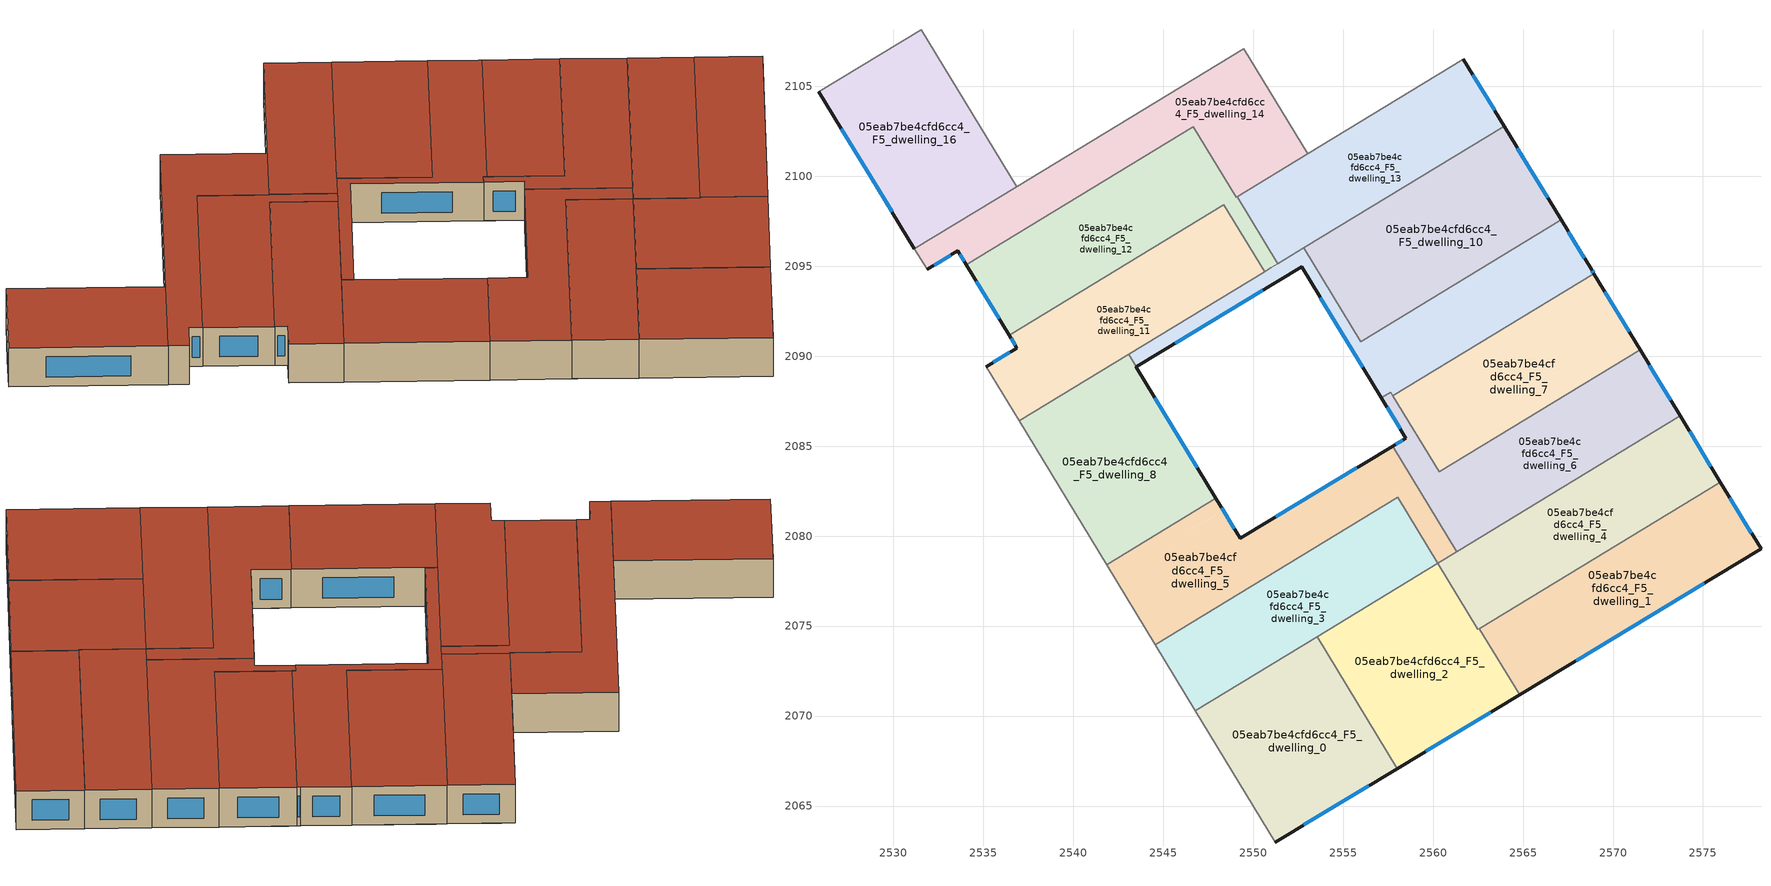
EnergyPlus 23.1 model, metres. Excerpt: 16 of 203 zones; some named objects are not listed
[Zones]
05eab7be4cfd6cc4_F5_dwelling_0
 floor to 05eab7be4cfd6cc4_F4_dwelling_0 (EU_floor_Construction): 2553.68,2074.19 2558,2067.08 2551.22,2062.99 2546.91,2070.08 z15
 floor to 05eab7be4cfd6cc4_F4_dwelling_3 (EU_floor_Construction): 2553.55,2074.41 2553.68,2074.19 2546.91,2070.08 2546.78,2070.29 z15
 wall outside (EU_wall_Construction): 2551.22,2062.99 2558.01,2067.08 z15:18
 wall to 05eab7be4cfd6cc4_F5_dwelling_2 (EU_wall_Construction): 2558.01,2067.08 2553.55,2074.41 z15:18
 wall adiabatic (EU_wall_Construction): 2546.78,2070.29 2551.22,2062.99 z15:18
 wall to 05eab7be4cfd6cc4_F5_dwelling_3 (EU_wall_Construction): 2553.55,2074.41 2546.78,2070.29 z15:18
 window (EU_Window_Construction): 2552.82,2063.95 2556.41,2066.12 z15.7:17.3
 roof outside (EU_roof_Construction): 2558.01,2067.08 2553.55,2074.41 2546.78,2070.29 2551.22,2062.99 z18
05eab7be4cfd6cc4_F5_dwelling_1
 floor to 05eab7be4cfd6cc4_F4_dwelling_4 (EU_floor_Construction): 2575.96,2083.01 2576.03,2082.9 2562.63,2074.75 2562.57,2074.86 z15
 floor adiabatic (EU_floor_Construction): 2576.03,2082.9 2575.97,2083.01 2578.22,2079.29 2564.8,2071.18 2562.63,2074.75 z15
 wall outside (EU_wall_Construction): 2564.8,2071.18 2578.22,2079.29 2575.97,2083.01 z15:18
 wall to 05eab7be4cfd6cc4_F5_dwelling_2 (EU_wall_Construction): 2562.57,2074.86 2564.8,2071.18 z15:18
 wall to 05eab7be4cfd6cc4_F5_dwelling_4 (EU_wall_Construction): 2575.97,2083.01 2562.57,2074.86 z15:18
 window (EU_Window_Construction): 2567.96,2073.09 2575.07,2077.39 / 2577.69,2080.16 2576.5,2082.13 z15.7:17.3
 roof outside (EU_roof_Construction): 2578.22,2079.29 2575.97,2083.01 2562.57,2074.86 2564.8,2071.18 z18
05eab7be4cfd6cc4_F5_dwelling_10
 floor to 05eab7be4cfd6cc4_F4_dwelling_13 (EU_floor_Construction): 2563.94,2102.79 2564.3,2102.2 2553.17,2095.43 2552.81,2096.02 z15
 floor to 05eab7be4cfd6cc4_F4_dwelling_9 (EU_floor_Construction): 2553.78,2095.8 2556.59,2091.19 2555.97,2090.81 2553.17,2095.43 z15
 floor adiabatic (EU_floor_Construction): 2564.3,2102.2 2567.11,2097.58 2556.59,2091.19 2553.78,2095.8 2553.17,2095.43 z15
 wall outside (EU_wall_Construction): 2567.11,2097.58 2563.94,2102.79 z15:18
 wall to 05eab7be4cfd6cc4_F5_dwelling_9 (EU_wall_Construction): 2552.81,2096.02 2555.97,2090.81 2567.11,2097.58 z15:18
 wall to 05eab7be4cfd6cc4_F5_dwelling_13 (EU_wall_Construction): 2563.94,2102.79 2552.81,2096.02 z15:18
 window (EU_Window_Construction): 2566.36,2098.81 2564.69,2101.57 z15.7:17.3
 roof outside (EU_roof_Construction): 2567.11,2097.58 2563.94,2102.79 2552.81,2096.02 2555.97,2090.81 z18
05eab7be4cfd6cc4_F5_dwelling_11
 floor to 05eab7be4cfd6cc4_F4_dwelling_11 (EU_floor_Construction): 2548.66,2097.57 2550.47,2094.6 2536.99,2086.4 2535.18,2089.38 z15
 floor to 05eab7be4cfd6cc4_F4_dwelling_12 (EU_floor_Construction): 2548.66,2097.57 2535.18,2089.38 2535.16,2089.42 2536.87,2090.45 2536.44,2091.16 2548.37,2098.42 2550.63,2094.7 2550.47,2094.6 z15
 wall outside (EU_wall_Construction): 2536.44,2091.16 2536.87,2090.45 2535.16,2089.42 z15:18
 wall to 05eab7be4cfd6cc4_F5_dwelling_12 (EU_wall_Construction): 2550.63,2094.7 2548.37,2098.42 2536.44,2091.16 z15:18
 wall adiabatic (EU_wall_Construction): 2535.16,2089.42 2536.99,2086.4 z15:18
 wall to 05eab7be4cfd6cc4_F5_dwelling_9 (EU_wall_Construction): 2543.08,2090.11 2550.63,2094.7 z15:18
 wall to 05eab7be4cfd6cc4_F5_dwelling_8 (EU_wall_Construction): 2536.99,2086.4 2543.08,2090.11 z15:18
 window (EU_Window_Construction): 2536.47,2090.21 2535.56,2089.66 / 2536.54,2091 2536.77,2090.62 z15.7:17.3
 roof outside (EU_roof_Construction): 2550.63,2094.7 2548.37,2098.42 2536.44,2091.16 2536.87,2090.45 2535.16,2089.42 2536.99,2086.4 z18
05eab7be4cfd6cc4_F5_dwelling_12
 floor to 05eab7be4cfd6cc4_F4_dwelling_12 (EU_floor_Construction): 2547.19,2101.89 2549.51,2098.09 2549.56,2098.12 2551.37,2095.15 2550.98,2094.91 2550.63,2094.7 2548.37,2098.42 2536.44,2091.16 2534.58,2094.22 z15
 floor to 05eab7be4cfd6cc4_F4_dwelling_15 (EU_floor_Construction): 2543.95,2101.1 2544.48,2100.24 2534.58,2094.22 2534.05,2095.09 z15
 floor to 05eab7be4cfd6cc4_F4_dwelling_14 (EU_floor_Construction): 2547.19,2101.89 2544.48,2100.24 2543.95,2101.1 2546.67,2102.76 2549.06,2098.84 2549.11,2098.87 2549.56,2098.12 2549.51,2098.09 z15
 wall outside (EU_wall_Construction): 2534.05,2095.09 2536.44,2091.16 z15:18
 wall to 05eab7be4cfd6cc4_F5_dwelling_14 (EU_wall_Construction): 2549.11,2098.87 2549.06,2098.84 2546.67,2102.76 2534.05,2095.09 z15:18
 wall to 05eab7be4cfd6cc4_F5_dwelling_13 (EU_wall_Construction): 2551.37,2095.15 2549.11,2098.87 z15:18
 wall to 05eab7be4cfd6cc4_F5_dwelling_9 (EU_wall_Construction): 2550.63,2094.7 2550.98,2094.91 2551.37,2095.15 z15:18
 window (EU_Window_Construction): 2534.61,2094.17 2535.88,2092.08 z15.7:17.3
 roof outside (EU_roof_Construction): 2550.63,2094.7 2550.98,2094.91 2551.37,2095.15 2549.11,2098.87 2549.06,2098.84 2546.67,2102.76 2534.05,2095.09 2536.44,2091.16 2548.37,2098.42 z18
05eab7be4cfd6cc4_F5_dwelling_13
 floor to 05eab7be4cfd6cc4_F4_dwelling_13 (EU_floor_Construction): 2562.14,2105.76 2563.94,2102.79 2551.42,2095.18 2549.61,2098.15 z15
 floor to 05eab7be4cfd6cc4_F4_dwelling_14 (EU_floor_Construction): 2554.6,2102.2 2555.05,2101.46 2549.56,2098.12 2549.11,2098.87 z15
 floor to 05eab7be4cfd6cc4_F4_dwelling_12 (EU_floor_Construction): 2549.61,2098.15 2551.42,2095.18 2551.37,2095.15 2549.56,2098.12 z15
 floor adiabatic (EU_floor_Construction): 2562.14,2105.76 2555.05,2101.46 2554.6,2102.2 2561.68,2106.51 2563.94,2102.79 z15
 wall outside (EU_wall_Construction): 2563.94,2102.79 2561.68,2106.51 z15:18
 wall to 05eab7be4cfd6cc4_F5_dwelling_15 (EU_wall_Construction): 2561.68,2106.51 2553.03,2101.25 z15:18
 wall to 05eab7be4cfd6cc4_F5_dwelling_14 (EU_wall_Construction): 2553.03,2101.25 2549.11,2098.87 z15:18
 wall to 05eab7be4cfd6cc4_F5_dwelling_9 (EU_wall_Construction): 2551.37,2095.15 2552.81,2096.02 z15:18
 window (EU_Window_Construction): 2563.41,2103.67 2562.21,2105.64 z15.7:17.3
 roof outside (EU_roof_Construction): 2563.94,2102.79 2561.68,2106.51 2549.11,2098.87 2551.37,2095.15 z18
05eab7be4cfd6cc4_F5_dwelling_14
 floor to 05eab7be4cfd6cc4_F4_dwelling_14 (EU_floor_Construction): 2549.47,2107.1 2553.03,2101.25 2549.06,2098.84 2546.67,2102.76 2543.95,2101.1 2542.78,2103.03 z15
 floor to 05eab7be4cfd6cc4_F4_dwelling_15 (EU_floor_Construction): 2542.78,2103.03 2543.95,2101.1 2534.05,2095.09 2533.58,2095.86 2531.87,2094.82 2531.17,2095.97 z15
 wall outside (EU_wall_Construction): 2531.87,2094.82 2533.58,2095.86 2534.05,2095.09 z15:18
 wall adiabatic (EU_wall_Construction): 2531.17,2095.97 2531.87,2094.82 z15:18
 wall to 05eab7be4cfd6cc4_F5_dwelling_15 (EU_wall_Construction): 2553.03,2101.25 2549.47,2107.1 z15:18
 wall to 05eab7be4cfd6cc4_F5_dwelling_17 (EU_wall_Construction): 2549.47,2107.1 2536.85,2099.43 z15:18
 wall to 05eab7be4cfd6cc4_F5_dwelling_16 (EU_wall_Construction): 2536.85,2099.43 2531.17,2095.97 z15:18
 window (EU_Window_Construction): 2533.69,2095.68 2533.94,2095.27 / 2532.27,2095.07 2533.18,2095.62 z15.7:17.3
 roof outside (EU_roof_Construction): 2549.06,2098.84 2553.03,2101.25 2549.47,2107.1 2531.17,2095.97 2531.87,2094.82 2533.58,2095.86 2534.05,2095.09 2546.67,2102.76 z18
05eab7be4cfd6cc4_F5_dwelling_16
 floor to 05eab7be4cfd6cc4_F4_dwelling_15 (EU_floor_Construction): 2535.84,2101.09 2536.85,2099.43 2531.17,2095.97 2530.16,2097.64 z15
 floor to 05eab7be4cfd6cc4_F4_dwelling_17 (EU_floor_Construction): 2532.16,2107.13 2535.84,2101.09 2530.16,2097.64 2525.87,2104.69 2528.43,2106.25 z15
 floor to 05eab7be4cfd6cc4_F4_dwelling_18 (EU_floor_Construction): 2531.55,2108.15 2532.16,2107.13 2528.43,2106.25 z15
 wall outside (EU_wall_Construction): 2525.87,2104.69 2531.17,2095.97 z15:18
 wall to 05eab7be4cfd6cc4_F5_dwelling_17 (EU_wall_Construction): 2536.85,2099.43 2531.55,2108.15 z15:18
 wall to 05eab7be4cfd6cc4_F5_dwelling_18 (EU_wall_Construction): 2531.55,2108.15 2525.87,2104.69 z15:18
 window (EU_Window_Construction): 2527.11,2102.65 2529.92,2098.02 z15.7:17.3
 roof outside (EU_roof_Construction): 2536.85,2099.43 2531.55,2108.15 2525.87,2104.69 2531.17,2095.97 z18
05eab7be4cfd6cc4_F5_dwelling_2
 floor to 05eab7be4cfd6cc4_F4_dwelling_1 (EU_floor_Construction): 2562.63,2074.75 2564.8,2071.18 2558.01,2067.08 2553.68,2074.19 2560.39,2078.27 2562.56,2074.71 z15
 floor to 05eab7be4cfd6cc4_F4_dwelling_4 (EU_floor_Construction): 2560.26,2078.49 2562.49,2074.81 2562.57,2074.86 2562.63,2074.75 2562.56,2074.71 z15
 floor to 05eab7be4cfd6cc4_F4_dwelling_3 (EU_floor_Construction): 2560.26,2078.49 2560.37,2078.31 2560.39,2078.27 2553.68,2074.19 2553.55,2074.41 z15
 wall outside (EU_wall_Construction): 2558.01,2067.08 2564.8,2071.18 z15:18
 wall to 05eab7be4cfd6cc4_F5_dwelling_4 (EU_wall_Construction): 2562.57,2074.86 2562.49,2074.81 2560.26,2078.49 z15:18
 wall to 05eab7be4cfd6cc4_F5_dwelling_3 (EU_wall_Construction): 2560.26,2078.49 2553.55,2074.41 z15:18
 window (EU_Window_Construction): 2559.6,2068.04 2563.21,2070.22 z15.7:17.3
 roof outside (EU_roof_Construction): 2564.8,2071.18 2562.57,2074.86 2562.49,2074.81 2560.26,2078.49 2553.55,2074.41 2558.01,2067.08 z18
05eab7be4cfd6cc4_F5_dwelling_3
 floor to 05eab7be4cfd6cc4_F4_dwelling_3 (EU_floor_Construction): 2558.22,2081.84 2560.26,2078.49 2546.78,2070.29 2544.75,2073.65 z15
 floor to 05eab7be4cfd6cc4_F4_dwelling_4 (EU_floor_Construction): 2558.22,2081.84 2558.05,2081.74 2557.85,2082.06 2558.02,2082.16 2560.26,2078.49 z15
 floor adiabatic (EU_floor_Construction): 2558.22,2081.84 2544.75,2073.65 2544.55,2073.97 2557.85,2082.06 2558.05,2081.74 z15
 wall to 05eab7be4cfd6cc4_F5_dwelling_5 (EU_wall_Construction): 2560.26,2078.49 2558.02,2082.16 2544.55,2073.97 z15:18
 wall adiabatic (EU_wall_Construction): 2544.55,2073.97 2546.78,2070.29 z15:18
 roof outside (EU_roof_Construction): 2560.26,2078.49 2558.02,2082.16 2544.55,2073.97 2546.78,2070.29 z18
05eab7be4cfd6cc4_F5_dwelling_4
 floor to 05eab7be4cfd6cc4_F4_dwelling_4 (EU_floor_Construction): 2573.86,2086.47 2575.96,2083.01 2562.49,2074.81 2560.26,2078.49 2560.98,2078.93 2561.11,2078.71 z15
 floor to 05eab7be4cfd6cc4_F4_dwelling_6 (EU_floor_Construction): 2573.73,2086.68 2573.86,2086.47 2561.11,2078.71 2560.98,2078.93 z15
 wall outside (EU_wall_Construction): 2575.97,2083.01 2573.73,2086.68 z15:18
 wall to 05eab7be4cfd6cc4_F5_dwelling_5 (EU_wall_Construction): 2561.32,2079.13 2560.26,2078.49 2562.49,2074.81 z15:18
 wall to 05eab7be4cfd6cc4_F5_dwelling_6 (EU_wall_Construction): 2573.73,2086.68 2561.32,2079.14 z15:18
 window (EU_Window_Construction): 2575.44,2083.87 2574.26,2085.82 z15.7:17.3
 roof outside (EU_roof_Construction): 2575.97,2083.01 2573.73,2086.68 2560.26,2078.49 2562.49,2074.81 z18
05eab7be4cfd6cc4_F5_dwelling_5
 floor to 05eab7be4cfd6cc4_F4_dwelling_5 (EU_floor_Construction): 2556.52,2084.26 2557.85,2082.06 2544.55,2073.97 2542.25,2077.75 2548.33,2081.44 2549.28,2079.88 z15
 floor to 05eab7be4cfd6cc4_F4_dwelling_8 (EU_floor_Construction): 2547.3,2081.72 2547.7,2081.07 2542.25,2077.75 2541.85,2078.41 z15
 floor to 05eab7be4cfd6cc4_F4_dwelling_4 (EU_floor_Construction): 2557.41,2084.8 2560.98,2078.93 2560.26,2078.49 2558.02,2082.16 2557.85,2082.06 2556.52,2084.26 z15
 floor to 05eab7be4cfd6cc4_F4_dwelling_6 (EU_floor_Construction): 2557.75,2085 2561.32,2079.14 2560.98,2078.93 2557.41,2084.8 z15
 floor to 05eab7be4cfd6cc4_F4_dwelling_9 (EU_floor_Construction): 2547.93,2082.1 2548.33,2081.44 2547.7,2081.07 2547.3,2081.72 z15
 wall outside (EU_wall_Construction): 2557.75,2085 2549.28,2079.88 2547.93,2082.1 z15:18
 wall adiabatic (EU_wall_Construction): 2541.85,2078.41 2544.55,2073.97 / 2562.49,2074.81 2560.26,2078.49 z15:18
 wall to 05eab7be4cfd6cc4_F5_dwelling_8 (EU_wall_Construction): 2547.93,2082.1 2541.85,2078.41 z15:18
 wall to 05eab7be4cfd6cc4_F5_dwelling_6 (EU_wall_Construction): 2561.32,2079.13 2557.75,2085 z15:18
 window (EU_Window_Construction): 2548.96,2080.4 2548.24,2081.58 / 2555.76,2083.8 2551.27,2081.08 z15.7:17.3
 roof outside (EU_roof_Construction): 2560.26,2078.49 2561.32,2079.13 2557.75,2085 2549.28,2079.88 2547.93,2082.1 2541.85,2078.41 2544.55,2073.97 2558.02,2082.16 z18
05eab7be4cfd6cc4_F5_dwelling_6
 floor to 05eab7be4cfd6cc4_F4_dwelling_6 (EU_floor_Construction): 2571.7,2090.03 2573.73,2086.68 2561.32,2079.13 2557.75,2085 2558.44,2085.42 2559.97,2082.9 z15
 floor to 05eab7be4cfd6cc4_F4_dwelling_9 (EU_floor_Construction): 2557.64,2088.01 2558.04,2087.35 2557.52,2087.03 2557.12,2087.69 z15
 floor to 05eab7be4cfd6cc4_F4_dwelling_7 (EU_floor_Construction): 2571.5,2090.36 2571.7,2090.03 2559.97,2082.9 2558.44,2085.42 2558.48,2085.45 2557.52,2087.03 2558.04,2087.35 2560.34,2083.57 z15
 wall outside (EU_wall_Construction): 2557.12,2087.69 2558.48,2085.45 2557.75,2085 / 2573.73,2086.68 2571.5,2090.36 z15:18
 wall to 05eab7be4cfd6cc4_F5_dwelling_9 (EU_wall_Construction): 2557.77,2087.79 2557.64,2088.01 2557.12,2087.69 z15:18
 wall to 05eab7be4cfd6cc4_F5_dwelling_7 (EU_wall_Construction): 2571.5,2090.36 2560.34,2083.57 2557.77,2087.79 z15:18
 window (EU_Window_Construction): 2558.31,2085.34 2557.92,2085.11 / 2557.44,2087.16 2558.16,2085.97 / 2573.21,2087.55 2572.02,2089.49 z15.7:17.3
 roof outside (EU_roof_Construction): 2573.73,2086.68 2571.5,2090.36 2560.34,2083.57 2557.64,2088.01 2557.12,2087.69 2558.48,2085.45 2557.75,2085 2561.32,2079.13 z18
05eab7be4cfd6cc4_F5_dwelling_7
 floor to 05eab7be4cfd6cc4_F4_dwelling_7 (EU_floor_Construction): 2569.2,2094.14 2571.5,2090.36 2560.34,2083.57 2558.04,2087.35 z15
 floor to 05eab7be4cfd6cc4_F4_dwelling_9 (EU_floor_Construction): 2568.93,2094.58 2569.2,2094.14 2558.04,2087.35 2557.77,2087.79 z15
 wall outside (EU_wall_Construction): 2571.5,2090.36 2568.93,2094.58 z15:18
 wall to 05eab7be4cfd6cc4_F5_dwelling_9 (EU_wall_Construction): 2568.93,2094.58 2557.77,2087.79 z15:18
 window (EU_Window_Construction): 2570.9,2091.35 2569.53,2093.59 z15.7:17.3
 roof outside (EU_roof_Construction): 2571.5,2090.36 2568.93,2094.58 2557.77,2087.79 2560.34,2083.57 z18
05eab7be4cfd6cc4_F5_dwelling_8
 floor to 05eab7be4cfd6cc4_F4_dwelling_9 (EU_floor_Construction): 2543.5,2089.41 2543.49,2089.4 2547.93,2082.1 2547.3,2081.72 2542.8,2089.12 2543.44,2089.51 z15
 floor to 05eab7be4cfd6cc4_F4_dwelling_11 (EU_floor_Construction): 2543.08,2090.11 2543.44,2089.51 2537.35,2085.81 2536.99,2086.4 z15
 floor adiabatic (EU_floor_Construction): 2542.8,2089.12 2547.3,2081.72 2541.85,2078.41 2537.35,2085.81 z15
 wall outside (EU_wall_Construction): 2547.93,2082.1 2543.49,2089.4 2543.5,2089.41 z15:18
 wall to 05eab7be4cfd6cc4_F5_dwelling_9 (EU_wall_Construction): 2543.5,2089.41 2543.08,2090.11 z15:18
 wall adiabatic (EU_wall_Construction): 2536.99,2086.4 2541.85,2078.41 z15:18
 window (EU_Window_Construction): 2546.89,2083.81 2544.53,2087.68 z15.7:17.3
 roof outside (EU_roof_Construction): 2547.93,2082.1 2543.49,2089.4 2543.5,2089.41 2543.08,2090.11 2536.99,2086.4 2541.85,2078.41 z18
05eab7be4cfd6cc4_F5_dwelling_9
 floor to 05eab7be4cfd6cc4_F4_dwelling_9 (EU_floor_Construction): 2567.56,2096.84 2568.93,2094.58 2557.77,2087.79 2557.64,2088.01 2557.12,2087.69 2552.69,2094.96 2543.5,2089.41 2543.44,2089.51 2553.17,2095.43 2555.97,2090.81 2556.59,2091.19 2557.04,2090.45 z15
 floor to 05eab7be4cfd6cc4_F4_dwelling_10 (EU_floor_Construction): 2567.11,2097.58 2567.56,2096.84 2557.04,2090.45 2556.59,2091.19 z15
 floor to 05eab7be4cfd6cc4_F4_dwelling_12 (EU_floor_Construction): 2551.42,2095.18 2551.78,2094.58 2550.83,2094 2550.46,2094.6 2550.98,2094.91 2551.11,2094.99 z15
 floor to 05eab7be4cfd6cc4_F4_dwelling_13 (EU_floor_Construction): 2552.81,2096.02 2553.17,2095.43 2551.78,2094.58 2551.42,2095.18 z15
 floor adiabatic (EU_floor_Construction): 2551.11,2094.99 2550.98,2094.91 2550.46,2094.6 2550.83,2094 2543.44,2089.51 2543.08,2090.11 z15
 wall outside (EU_wall_Construction): 2543.5,2089.41 2552.69,2094.96 2557.12,2087.69 / 2568.93,2094.58 2568.8,2094.79 2567.11,2097.58 z15:18
 window (EU_Window_Construction): 2553.73,2093.26 2556.08,2089.4 / 2545.66,2090.71 2550.54,2093.66 / 2568.4,2095.45 2567.51,2096.93 / 2568.9,2094.63 2568.83,2094.74 z15.7:17.3
 roof outside (EU_roof_Construction): 2568.93,2094.58 2568.8,2094.79 2567.11,2097.58 2555.97,2090.81 2552.81,2096.02 2543.08,2090.11 2543.5,2089.41 2552.69,2094.96 2557.12,2087.69 2557.64,2088.01 2557.77,2087.79 z18
[Building]
EU S2 Campaign: North Axis=0; Terrain=City; Solar Distribution=FullExterior
[Site:Location]
Budapest.Ferenc.Liszt.Intl.AP: Latitude=47.437; Longitude=19.256; Time Zone=1; Elevation=185
[SizingPeriod:WeatherFileDays]
AnnualSizingPeriod: Begin Month=1; Begin Day of Month=1; End Month=12; End Day of Month=31; Day of Week for Start Day=Monday; Use Weather File Daylight Saving Period=No; Use Weather File Rain and Snow Indicators=No
[MATERIAL]
EU_InternalMass_Material: Roughness=MediumRough; Thickness=0.1; Conductivity=1; Density=1800; Specific Heat=900; Thermal Absorptance=0.9; Solar Absorptance=0.7; Visible Absorptance=0.7
[MATERIAL:NOMASS] Roughness=MediumRough; Thermal Absorptance=0.9; Solar Absorptance=0.7; Visible Absorptance=0.7
Name | Thermal Resistance
EU_wall_NoMass | 0.832559
EU_roof_NoMass | 1.39638
EU_floor_NoMass | 0.872794
[WINDOWMATERIAL:SIMPLEGLAZINGSYSTEM]
EU_Window_SimpleGlazing: UFactor=2.79869; Solar Heat Gain Coefficient=0.75; Visible Transmittance=0.75
[CONSTRUCTION]
EU_wall_Construction: EU_wall_NoMass
EU_roof_Construction: EU_roof_NoMass
EU_floor_Construction: EU_floor_NoMass
EU_Window_Construction: EU_Window_SimpleGlazing
EU_InternalMass_Construction: EU_InternalMass_Material
[ZONE] Type=1; Multiplier=1; Ceiling Height=autocalculate; Floor Area=autocalculate; Part of Total Floor Area=Yes
Name | Volume
05eab7be4cfd6cc4_F5_dwelling_0 | 203.508
05eab7be4cfd6cc4_F5_dwelling_1 | 203.466
05eab7be4cfd6cc4_F5_dwelling_10 | 238.293
05eab7be4cfd6cc4_F5_dwelling_11 | 203.512
05eab7be4cfd6cc4_F5_dwelling_12 | 214.802
05eab7be4cfd6cc4_F5_dwelling_13 | 192.182
05eab7be4cfd6cc4_F5_dwelling_14 | 203.433
05eab7be4cfd6cc4_F5_dwelling_16 | 203.496
05eab7be4cfd6cc4_F5_dwelling_2 | 203.51
05eab7be4cfd6cc4_F5_dwelling_3 | 203.483
05eab7be4cfd6cc4_F5_dwelling_4 | 203.513
05eab7be4cfd6cc4_F5_dwelling_5 | 203.511
05eab7be4cfd6cc4_F5_dwelling_6 | 203.489
05eab7be4cfd6cc4_F5_dwelling_7 | 193.698
05eab7be4cfd6cc4_F5_dwelling_8 | 199.694
05eab7be4cfd6cc4_F5_dwelling_9 | 182.242
[INTERNALMASS] Construction=EU_InternalMass_Construction
Name | Zone or ZoneList | Surface Area
05eab7be4cfd6cc4_F5_dwelling_0_EU_InternalMass | 05eab7be4cfd6cc4_F5_dwelling_0 | 67.8351
05eab7be4cfd6cc4_F5_dwelling_1_EU_InternalMass | 05eab7be4cfd6cc4_F5_dwelling_1 | 67.8341
05eab7be4cfd6cc4_F5_dwelling_2_EU_InternalMass | 05eab7be4cfd6cc4_F5_dwelling_2 | 67.835
05eab7be4cfd6cc4_F5_dwelling_3_EU_InternalMass | 05eab7be4cfd6cc4_F5_dwelling_3 | 67.828
05eab7be4cfd6cc4_F5_dwelling_4_EU_InternalMass | 05eab7be4cfd6cc4_F5_dwelling_4 | 67.8316
05eab7be4cfd6cc4_F5_dwelling_5_EU_InternalMass | 05eab7be4cfd6cc4_F5_dwelling_5 | 67.8398
05eab7be4cfd6cc4_F5_dwelling_6_EU_InternalMass | 05eab7be4cfd6cc4_F5_dwelling_6 | 67.829
05eab7be4cfd6cc4_F5_dwelling_7_EU_InternalMass | 05eab7be4cfd6cc4_F5_dwelling_7 | 64.5586
05eab7be4cfd6cc4_F5_dwelling_8_EU_InternalMass | 05eab7be4cfd6cc4_F5_dwelling_8 | 66.5629
05eab7be4cfd6cc4_F5_dwelling_9_EU_InternalMass | 05eab7be4cfd6cc4_F5_dwelling_9 | 60.766
05eab7be4cfd6cc4_F5_dwelling_10_EU_InternalMass | 05eab7be4cfd6cc4_F5_dwelling_10 | 79.4324
05eab7be4cfd6cc4_F5_dwelling_11_EU_InternalMass | 05eab7be4cfd6cc4_F5_dwelling_11 | 67.8349
05eab7be4cfd6cc4_F5_dwelling_12_EU_InternalMass | 05eab7be4cfd6cc4_F5_dwelling_12 | 71.6011
05eab7be4cfd6cc4_F5_dwelling_13_EU_InternalMass | 05eab7be4cfd6cc4_F5_dwelling_13 | 64.0665
05eab7be4cfd6cc4_F5_dwelling_14_EU_InternalMass | 05eab7be4cfd6cc4_F5_dwelling_14 | 67.8113
05eab7be4cfd6cc4_F5_dwelling_16_EU_InternalMass | 05eab7be4cfd6cc4_F5_dwelling_16 | 67.8312
[OTHEREQUIPMENT] Fuel Type=Electricity; Design Level Calculation Method=Watts/Area; Power per Zone Floor Area=1; Fraction Latent=0; Fraction Radiant=0; Fraction Lost=0; Carbon Dioxide Generation Rate=0; EndUse Subcategory=EU_Step8_InternalGains
Name | Zone or ZoneList or Space or SpaceList | Schedule
EU_Step8_InternalGain_05eab7be4cfd6cc4_F5_dwelling_0_f000 | 05eab7be4cfd6cc4_F5_dwelling_0 | EU_Step8_GainSchedule_05eab7be4cfd6cc4_F5_dwelling_0_f000
EU_Step8_InternalGain_05eab7be4cfd6cc4_F5_dwelling_1_f000 | 05eab7be4cfd6cc4_F5_dwelling_1 | EU_Step8_GainSchedule_05eab7be4cfd6cc4_F5_dwelling_1_f000
EU_Step8_InternalGain_05eab7be4cfd6cc4_F5_dwelling_2_f000 | 05eab7be4cfd6cc4_F5_dwelling_2 | EU_Step8_GainSchedule_05eab7be4cfd6cc4_F5_dwelling_2_f000
EU_Step8_InternalGain_05eab7be4cfd6cc4_F5_dwelling_3_f000 | 05eab7be4cfd6cc4_F5_dwelling_3 | EU_Step8_GainSchedule_05eab7be4cfd6cc4_F5_dwelling_3_f000
EU_Step8_InternalGain_05eab7be4cfd6cc4_F5_dwelling_4_f000 | 05eab7be4cfd6cc4_F5_dwelling_4 | EU_Step8_GainSchedule_05eab7be4cfd6cc4_F5_dwelling_4_f000
EU_Step8_InternalGain_05eab7be4cfd6cc4_F5_dwelling_5_f000 | 05eab7be4cfd6cc4_F5_dwelling_5 | EU_Step8_GainSchedule_05eab7be4cfd6cc4_F5_dwelling_5_f000
EU_Step8_InternalGain_05eab7be4cfd6cc4_F5_dwelling_6_f000 | 05eab7be4cfd6cc4_F5_dwelling_6 | EU_Step8_GainSchedule_05eab7be4cfd6cc4_F5_dwelling_6_f000
EU_Step8_InternalGain_05eab7be4cfd6cc4_F5_dwelling_7_f000 | 05eab7be4cfd6cc4_F5_dwelling_7 | EU_Step8_GainSchedule_05eab7be4cfd6cc4_F5_dwelling_7_f000
EU_Step8_InternalGain_05eab7be4cfd6cc4_F5_dwelling_8_f000 | 05eab7be4cfd6cc4_F5_dwelling_8 | EU_Step8_GainSchedule_05eab7be4cfd6cc4_F5_dwelling_8_f000
EU_Step8_InternalGain_05eab7be4cfd6cc4_F5_dwelling_9_f000 | 05eab7be4cfd6cc4_F5_dwelling_9 | EU_Step8_GainSchedule_05eab7be4cfd6cc4_F5_dwelling_9_f000
EU_Step8_InternalGain_05eab7be4cfd6cc4_F5_dwelling_10_f000 | 05eab7be4cfd6cc4_F5_dwelling_10 | EU_Step8_GainSchedule_05eab7be4cfd6cc4_F5_dwelling_10_f000
EU_Step8_InternalGain_05eab7be4cfd6cc4_F5_dwelling_11_f000 | 05eab7be4cfd6cc4_F5_dwelling_11 | EU_Step8_GainSchedule_05eab7be4cfd6cc4_F5_dwelling_11_f000
EU_Step8_InternalGain_05eab7be4cfd6cc4_F5_dwelling_12_f000 | 05eab7be4cfd6cc4_F5_dwelling_12 | EU_Step8_GainSchedule_05eab7be4cfd6cc4_F5_dwelling_12_f000
EU_Step8_InternalGain_05eab7be4cfd6cc4_F5_dwelling_13_f000 | 05eab7be4cfd6cc4_F5_dwelling_13 | EU_Step8_GainSchedule_05eab7be4cfd6cc4_F5_dwelling_13_f000
EU_Step8_InternalGain_05eab7be4cfd6cc4_F5_dwelling_14_f000 | 05eab7be4cfd6cc4_F5_dwelling_14 | EU_Step8_GainSchedule_05eab7be4cfd6cc4_F5_dwelling_14_f000
EU_Step8_InternalGain_05eab7be4cfd6cc4_F5_dwelling_16_f000 | 05eab7be4cfd6cc4_F5_dwelling_16 | EU_Step8_GainSchedule_05eab7be4cfd6cc4_F5_dwelling_16_f000
[ZONEVENTILATION:DESIGNFLOWRATE] Schedule=EU_AlwaysOn; Design Flow Rate Calculation Method=AirChanges/Hour; Air Changes per Hour=0.475469; Ventilation Type=Natural; Fan Pressure Rise=0; Fan Total Efficiency=1; Constant Term Coefficient=1; Temperature Term Coefficient=0; Velocity Term Coefficient=0; Velocity Squared Term Coefficient=0; Minimum Indoor Temperature=-100; Maximum Indoor Temperature=100; Delta Temperature=-100; Minimum Outdoor Temperature=-100; Maximum Outdoor Temperature=100; Maximum Wind Speed=40
Name | Zone or ZoneList or Space or SpaceList
EU_ConstantAir_05eab7be4cfd6cc4_F5_dwelling_0 | 05eab7be4cfd6cc4_F5_dwelling_0
EU_ConstantAir_05eab7be4cfd6cc4_F5_dwelling_1 | 05eab7be4cfd6cc4_F5_dwelling_1
EU_ConstantAir_05eab7be4cfd6cc4_F5_dwelling_2 | 05eab7be4cfd6cc4_F5_dwelling_2
EU_ConstantAir_05eab7be4cfd6cc4_F5_dwelling_3 | 05eab7be4cfd6cc4_F5_dwelling_3
EU_ConstantAir_05eab7be4cfd6cc4_F5_dwelling_4 | 05eab7be4cfd6cc4_F5_dwelling_4
EU_ConstantAir_05eab7be4cfd6cc4_F5_dwelling_5 | 05eab7be4cfd6cc4_F5_dwelling_5
EU_ConstantAir_05eab7be4cfd6cc4_F5_dwelling_6 | 05eab7be4cfd6cc4_F5_dwelling_6
EU_ConstantAir_05eab7be4cfd6cc4_F5_dwelling_7 | 05eab7be4cfd6cc4_F5_dwelling_7
EU_ConstantAir_05eab7be4cfd6cc4_F5_dwelling_8 | 05eab7be4cfd6cc4_F5_dwelling_8
EU_ConstantAir_05eab7be4cfd6cc4_F5_dwelling_9 | 05eab7be4cfd6cc4_F5_dwelling_9
EU_ConstantAir_05eab7be4cfd6cc4_F5_dwelling_10 | 05eab7be4cfd6cc4_F5_dwelling_10
EU_ConstantAir_05eab7be4cfd6cc4_F5_dwelling_11 | 05eab7be4cfd6cc4_F5_dwelling_11
EU_ConstantAir_05eab7be4cfd6cc4_F5_dwelling_12 | 05eab7be4cfd6cc4_F5_dwelling_12
EU_ConstantAir_05eab7be4cfd6cc4_F5_dwelling_13 | 05eab7be4cfd6cc4_F5_dwelling_13
EU_ConstantAir_05eab7be4cfd6cc4_F5_dwelling_14 | 05eab7be4cfd6cc4_F5_dwelling_14
EU_ConstantAir_05eab7be4cfd6cc4_F5_dwelling_16 | 05eab7be4cfd6cc4_F5_dwelling_16
[HVACTEMPLATE:ZONE:IDEALLOADSAIRSYSTEM] System Availability Schedule=EU_AlwaysOn; Maximum Heating Supply Air Temperature=50; Minimum Cooling Supply Air Temperature=13; Maximum Heating Supply Air Humidity Ratio=0.0156; Minimum Cooling Supply Air Humidity Ratio=0.0077; Heating Limit=NoLimit; Cooling Limit=NoLimit; Heating Availability Schedule=EU_AlwaysOn; Cooling Availability Schedule=EU_CoolingOff; Dehumidification Control Type=ConstantSensibleHeatRatio; Cooling Sensible Heat Ratio=0.7; Dehumidification Setpoint=60; Humidification Control Type=None; Humidification Setpoint=30; Outdoor Air Method=None; Outdoor Air Flow Rate per Person=0.00944; Outdoor Air Flow Rate per Zone Floor Area=0; Outdoor Air Flow Rate per Zone=0; Demand Controlled Ventilation Type=None; Outdoor Air Economizer Type=NoEconomizer; Heat Recovery Type=None; Sensible Heat Recovery Effectiveness=0.7; Latent Heat Recovery Effectiveness=0.65
Name | Template Thermostat
05eab7be4cfd6cc4_F5_dwelling_0 | EU_HeatOnly_05eab7be4cfd6cc4_F5_dwelling_0
05eab7be4cfd6cc4_F5_dwelling_1 | EU_HeatOnly_05eab7be4cfd6cc4_F5_dwelling_1
05eab7be4cfd6cc4_F5_dwelling_2 | EU_HeatOnly_05eab7be4cfd6cc4_F5_dwelling_2
05eab7be4cfd6cc4_F5_dwelling_3 | EU_HeatOnly_05eab7be4cfd6cc4_F5_dwelling_3
05eab7be4cfd6cc4_F5_dwelling_4 | EU_HeatOnly_05eab7be4cfd6cc4_F5_dwelling_4
05eab7be4cfd6cc4_F5_dwelling_5 | EU_HeatOnly_05eab7be4cfd6cc4_F5_dwelling_5
05eab7be4cfd6cc4_F5_dwelling_6 | EU_HeatOnly_05eab7be4cfd6cc4_F5_dwelling_6
05eab7be4cfd6cc4_F5_dwelling_7 | EU_HeatOnly_05eab7be4cfd6cc4_F5_dwelling_7
05eab7be4cfd6cc4_F5_dwelling_8 | EU_HeatOnly_05eab7be4cfd6cc4_F5_dwelling_8
05eab7be4cfd6cc4_F5_dwelling_9 | EU_HeatOnly_05eab7be4cfd6cc4_F5_dwelling_9
05eab7be4cfd6cc4_F5_dwelling_10 | EU_HeatOnly_05eab7be4cfd6cc4_F5_dwelling_10
05eab7be4cfd6cc4_F5_dwelling_11 | EU_HeatOnly_05eab7be4cfd6cc4_F5_dwelling_11
05eab7be4cfd6cc4_F5_dwelling_12 | EU_HeatOnly_05eab7be4cfd6cc4_F5_dwelling_12
05eab7be4cfd6cc4_F5_dwelling_13 | EU_HeatOnly_05eab7be4cfd6cc4_F5_dwelling_13
05eab7be4cfd6cc4_F5_dwelling_14 | EU_HeatOnly_05eab7be4cfd6cc4_F5_dwelling_14
05eab7be4cfd6cc4_F5_dwelling_16 | EU_HeatOnly_05eab7be4cfd6cc4_F5_dwelling_16
[SIZING:ZONE] Zone Cooling Design Supply Air Temperature Input Method=SupplyAirTemperature; Zone Cooling Design Supply Air Temperature=13; Zone Heating Design Supply Air Temperature Input Method=SupplyAirTemperature; Zone Heating Design Supply Air Temperature=50; Zone Cooling Design Supply Air Humidity Ratio=0.008; Zone Heating Design Supply Air Humidity Ratio=0.008; Cooling Design Air Flow Method=DesignDay; Cooling Design Air Flow Rate=0; Cooling Minimum Air Flow per Zone Floor Area=0.000762; Cooling Minimum Air Flow=0; Cooling Minimum Air Flow Fraction=0.2; Heating Design Air Flow Method=DesignDay; Heating Design Air Flow Rate=0; Heating Maximum Air Flow per Zone Floor Area=0.002032; Heating Maximum Air Flow=0.141576; Heating Maximum Air Flow Fraction=0.3; Account for Dedicated Outdoor Air System=No; Dedicated Outdoor Air System Control Strategy=NeutralSupplyAir; Dedicated Outdoor Air Low Setpoint Temperature for Design=autosize; Dedicated Outdoor Air High Setpoint Temperature for Design=autosize; Zone Load Sizing Method=Sensible Load Only No Latent Load; Zone Latent Cooling Design Supply Air Humidity Ratio Input Method=HumidityRatioDifference; Zone Cooling Design Supply Air Humidity Ratio Difference=0.005; Zone Latent Heating Design Supply Air Humidity Ratio Input Method=HumidityRatioDifference; Zone Humidification Design Supply Air Humidity Ratio Difference=0.005
05eab7be4cfd6cc4_F5_dwelling_0; 05eab7be4cfd6cc4_F5_dwelling_1; 05eab7be4cfd6cc4_F5_dwelling_2; 05eab7be4cfd6cc4_F5_dwelling_3; 05eab7be4cfd6cc4_F5_dwelling_4; 05eab7be4cfd6cc4_F5_dwelling_5; 05eab7be4cfd6cc4_F5_dwelling_6; 05eab7be4cfd6cc4_F5_dwelling_7; 05eab7be4cfd6cc4_F5_dwelling_8; 05eab7be4cfd6cc4_F5_dwelling_9; 05eab7be4cfd6cc4_F5_dwelling_10; 05eab7be4cfd6cc4_F5_dwelling_11; 05eab7be4cfd6cc4_F5_dwelling_12; 05eab7be4cfd6cc4_F5_dwelling_13; 05eab7be4cfd6cc4_F5_dwelling_14; 05eab7be4cfd6cc4_F5_dwelling_16
[SCHEDULE:CONSTANT]
Name | Hourly Value
EU_AlwaysOn | 1
EU_CoolingOff | 0
[SCHEDULE:FILE] Column Number=1; Rows to Skip at Top=0; Number of Hours of Data=8760; Column Separator=Comma; Interpolate to Timestep=No; Minutes per Item=60; Adjust Schedule for Daylight Savings=Yes
Name | File
EU_Step8_GainSchedule_05eab7be4cfd6cc4_F5_dwelling_0_f000 | ../../schedules/05eab7be4cfd6cc4/05eab7be4cfd6cc4_F5_dwelling_0_f000_gain.csv
EU_Step8_GainSchedule_05eab7be4cfd6cc4_F5_dwelling_1_f000 | ../../schedules/05eab7be4cfd6cc4/05eab7be4cfd6cc4_F5_dwelling_1_f000_gain.csv
EU_Step8_GainSchedule_05eab7be4cfd6cc4_F5_dwelling_2_f000 | ../../schedules/05eab7be4cfd6cc4/05eab7be4cfd6cc4_F5_dwelling_2_f000_gain.csv
EU_Step8_GainSchedule_05eab7be4cfd6cc4_F5_dwelling_3_f000 | ../../schedules/05eab7be4cfd6cc4/05eab7be4cfd6cc4_F5_dwelling_3_f000_gain.csv
EU_Step8_GainSchedule_05eab7be4cfd6cc4_F5_dwelling_4_f000 | ../../schedules/05eab7be4cfd6cc4/05eab7be4cfd6cc4_F5_dwelling_4_f000_gain.csv
EU_Step8_GainSchedule_05eab7be4cfd6cc4_F5_dwelling_5_f000 | ../../schedules/05eab7be4cfd6cc4/05eab7be4cfd6cc4_F5_dwelling_5_f000_gain.csv
EU_Step8_GainSchedule_05eab7be4cfd6cc4_F5_dwelling_6_f000 | ../../schedules/05eab7be4cfd6cc4/05eab7be4cfd6cc4_F5_dwelling_6_f000_gain.csv
EU_Step8_GainSchedule_05eab7be4cfd6cc4_F5_dwelling_7_f000 | ../../schedules/05eab7be4cfd6cc4/05eab7be4cfd6cc4_F5_dwelling_7_f000_gain.csv
EU_Step8_GainSchedule_05eab7be4cfd6cc4_F5_dwelling_8_f000 | ../../schedules/05eab7be4cfd6cc4/05eab7be4cfd6cc4_F5_dwelling_8_f000_gain.csv
EU_Step8_GainSchedule_05eab7be4cfd6cc4_F5_dwelling_9_f000 | ../../schedules/05eab7be4cfd6cc4/05eab7be4cfd6cc4_F5_dwelling_9_f000_gain.csv
EU_Step8_GainSchedule_05eab7be4cfd6cc4_F5_dwelling_10_f000 | ../../schedules/05eab7be4cfd6cc4/05eab7be4cfd6cc4_F5_dwelling_10_f000_gain.csv
EU_Step8_GainSchedule_05eab7be4cfd6cc4_F5_dwelling_11_f000 | ../../schedules/05eab7be4cfd6cc4/05eab7be4cfd6cc4_F5_dwelling_11_f000_gain.csv
EU_Step8_GainSchedule_05eab7be4cfd6cc4_F5_dwelling_12_f000 | ../../schedules/05eab7be4cfd6cc4/05eab7be4cfd6cc4_F5_dwelling_12_f000_gain.csv
EU_Step8_GainSchedule_05eab7be4cfd6cc4_F5_dwelling_13_f000 | ../../schedules/05eab7be4cfd6cc4/05eab7be4cfd6cc4_F5_dwelling_13_f000_gain.csv
EU_Step8_GainSchedule_05eab7be4cfd6cc4_F5_dwelling_14_f000 | ../../schedules/05eab7be4cfd6cc4/05eab7be4cfd6cc4_F5_dwelling_14_f000_gain.csv
EU_Step8_GainSchedule_05eab7be4cfd6cc4_F5_dwelling_16_f000 | ../../schedules/05eab7be4cfd6cc4/05eab7be4cfd6cc4_F5_dwelling_16_f000_gain.csv
